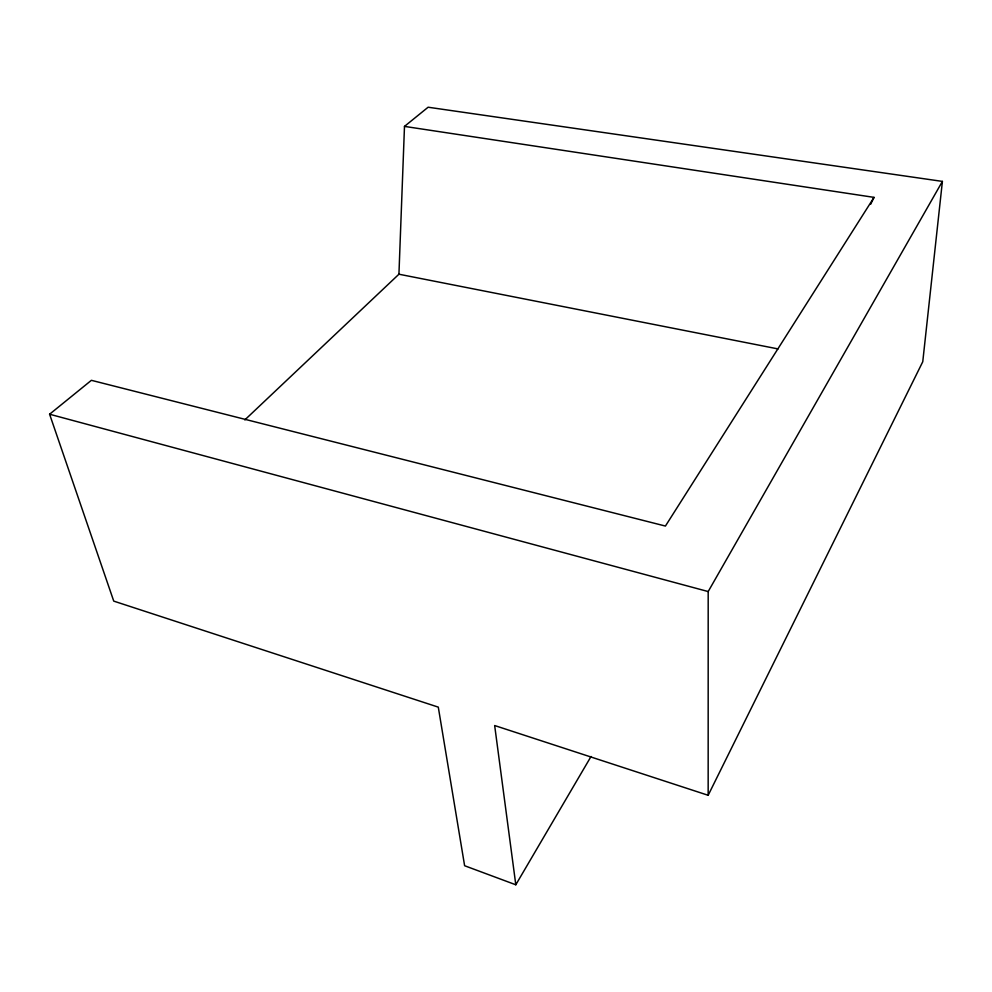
<?xml version="1.0" encoding="UTF-8"?>
<svg xmlns="http://www.w3.org/2000/svg" width="992" height="992" viewBox="0 0 992 992"><rect width="100%" height="100%" fill="white"/><g stroke="black" fill="none" stroke-linecap="round" stroke-linejoin="round"><path stroke-width="1.49" d="M404.488 126.393L874.026 197.371L665.421 526.058L91.388 380.32L49.6 414.222L113.745 601.115L438.29 707.135L464.616 865.731L515.803 884.777L494.661 725.536L708.164 795.286L708.189 591.554L942.4 181.4L428.122 107.223L404.488 126.393L398.933 274.214L244.826 419.926M942.4 181.4L922.758 361.745L708.164 795.286M870.629 204.315L874.026 197.371M515.803 884.777L591.034 756.487M398.933 274.214L778.038 348.924M49.6 414.222L708.189 591.554"/></g></svg>
